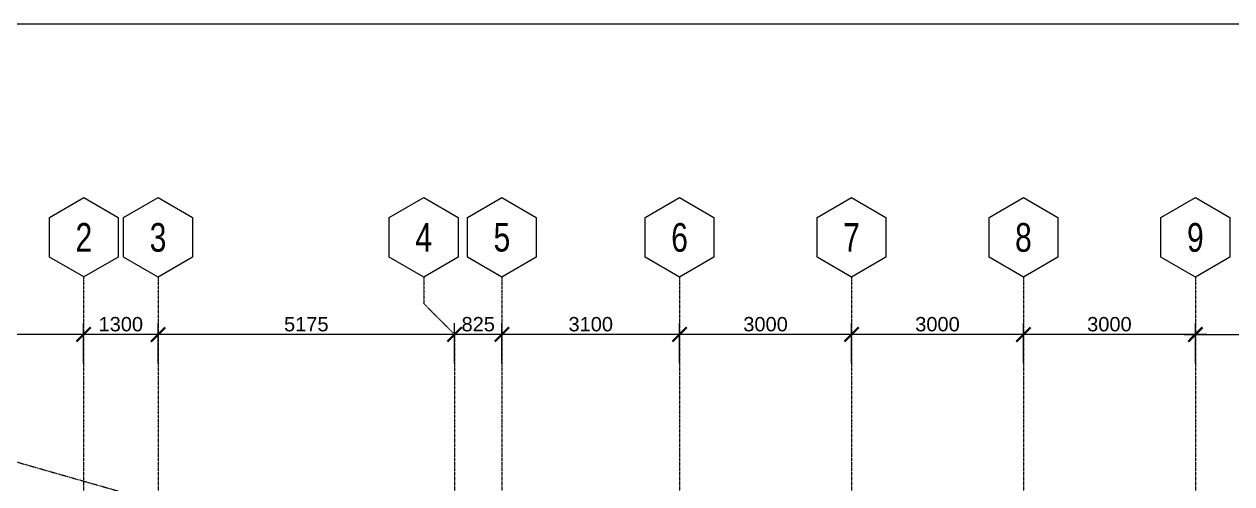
# Model space of a CAD drawing. Header units: inches. Extents: x -189245 to 740841, y -215444 to 469401.
# Drawn here: x 472318 to 493390, y 174957 to 182975 of the extents above; entities that cross this region are included whole.
import ezdxf
from ezdxf.enums import TextEntityAlignment as Align

# ---------------------------------------------------------------- set-up
doc = ezdxf.new("R2010")
doc.units = ezdxf.units.IN
doc.header["$LTSCALE"] = 10
doc.header["$MEASUREMENT"] = 0
doc.linetypes.add('CENTER', pattern=[2, 1.25, -0.25, 0.25, -0.25])
doc.linetypes.add('GRID NORMAL$0$GRID BASEMENT$0$GRID GROUND$0$GRID$0$$0$PHANTOM', pattern=[2.5, 1.25, -0.25, 0.25, -0.25, 0.25, -0.25])
for name, color, linetype in [('3', 252, 'Continuous'), ('a-dim', 8, 'Continuous'), ('GRID', 8, 'CENTER')]:
    doc.layers.add(name, color=color, linetype=linetype)
doc.styles.add('GRID NORMAL$0$GRID BASEMENT$0$GRID GROUND$0$GRID$0$Standard', font='ARIAL.TTF')
doc.dimstyles.new('GRID NORMAL$0$GRID BASEMENT$0$GRID GROUND$0$GRID$0$Standard', dxfattribs={"dimtxt": 250, "dimasz": 0.18, "dimexe": 0.18, "dimexo": 0.0625, "dimgap": 50, "dimtad": 1, "dimdec": 0, "dimzin": 0, "dimdsep": 46, "dimtxsty": 'GRID NORMAL$0$GRID BASEMENT$0$GRID GROUND$0$GRID$0$Standard', "dimcen": 0.09, "dimadec": 0, "dimazin": 0, "dimtfac": 1, "dimtdec": 0, "dimtofl": 0, "dimtmove": 0, "dimatfit": 3, "dimfxl": 1, "dimtolj": 1, "dimtzin": 0, "dimarcsym": 0})

# ---------------------------------------------------------------- blocks, each defined once
blk = doc.blocks.new('GRID NORMAL$0$GRID BASEMENT$0$GRID GROUND$0$GRID$0$$0$GRID-V')
at = {"color": 3}
blk.add_lwpolyline([(6, 10.39), (0, 13.86), (-6, 10.39), (-6, 3.46), (0, 0), (6, 3.46)], close=True, dxfattribs=at)
at = {"color": 6, "style": 'GRID NORMAL$0$GRID BASEMENT$0$GRID GROUND$0$GRID$0$Standard', "width": 0.75}
blk.add_attdef('V', text='', height=5, dxfattribs=at).set_placement((0, 6.93), align=Align.MIDDLE)
blk = doc.blocks.new('GRID NORMAL$0$GRID BASEMENT$0$GRID GROUND$0$GRID$0$_ARCHTICK')
at = {"color": 0, "linetype": 'ByBlock', "ltscale": 20, "const_width": 0.15}
blk.add_lwpolyline([(-0.5, -0.5), (0.5, 0.5)], dxfattribs=at)
blk = doc.blocks.new('*D899')
at = {"layer": 'a-dim', "color": 0, "lineweight": -2, "ltscale": 500}
for p, q in [((480654, 177063), (480654, 177762)), ((483754, 177063), (483754, 177762)), ((483954, 177562), (480454, 177562))]:
    blk.add_line(p, q, dxfattribs=at)
at = {"layer": 'Defpoints', "color": 0, "ltscale": 500}
for p in [(480654, 177562), (480654, 177062), (483754, 177062)]:
    blk.add_point(p, dxfattribs=at)
at = {"layer": 'a-dim', "color": 0, "lineweight": -2, "ltscale": 500, "xscale": 250, "yscale": 250, "zscale": 250, "rotation": 180}
blk.add_blockref('GRID NORMAL$0$GRID BASEMENT$0$GRID GROUND$0$GRID$0$_ARCHTICK', (480654, 177562), dxfattribs=at)
at = {"layer": 'a-dim', "color": 0, "lineweight": -2, "ltscale": 500, "xscale": 250, "yscale": 250, "zscale": 250}
blk.add_blockref('GRID NORMAL$0$GRID BASEMENT$0$GRID GROUND$0$GRID$0$_ARCHTICK', (483754, 177562), dxfattribs=at)
at = {"layer": 'a-dim', "color": 3, "ltscale": 500, "insert": (482204, 177740), "char_height": 250, "attachment_point": 5, "style": 'GRID NORMAL$0$GRID BASEMENT$0$GRID GROUND$0$GRID$0$Standard'}
blk.add_mtext('\\A1;3100', dxfattribs=at)
blk = doc.blocks.new('*D903')
at = {"layer": 'a-dim', "color": 0, "lineweight": -2, "ltscale": 500}
for p, q in [((483754, 177063), (483754, 177762)), ((486754, 177063), (486754, 177762)), ((486954, 177562), (483554, 177562))]:
    blk.add_line(p, q, dxfattribs=at)
at = {"layer": 'Defpoints', "color": 0, "ltscale": 500}
for p in [(483754, 177562), (483754, 177062), (486754, 177062)]:
    blk.add_point(p, dxfattribs=at)
at = {"layer": 'a-dim', "color": 0, "lineweight": -2, "ltscale": 500, "xscale": 250, "yscale": 250, "zscale": 250, "rotation": 180}
blk.add_blockref('GRID NORMAL$0$GRID BASEMENT$0$GRID GROUND$0$GRID$0$_ARCHTICK', (483754, 177562), dxfattribs=at)
at = {"layer": 'a-dim', "color": 0, "lineweight": -2, "ltscale": 500, "xscale": 250, "yscale": 250, "zscale": 250}
blk.add_blockref('GRID NORMAL$0$GRID BASEMENT$0$GRID GROUND$0$GRID$0$_ARCHTICK', (486754, 177562), dxfattribs=at)
at = {"layer": 'a-dim', "color": 3, "ltscale": 500, "insert": (485254, 177740), "char_height": 250, "attachment_point": 5, "style": 'GRID NORMAL$0$GRID BASEMENT$0$GRID GROUND$0$GRID$0$Standard'}
blk.add_mtext('\\A1;3000', dxfattribs=at)
blk = doc.blocks.new('*D905')
at = {"layer": 'a-dim', "color": 0, "lineweight": -2, "ltscale": 500}
for p, q in [((489754, 177063), (489754, 177762)), ((492754, 177063), (492754, 177762)), ((492954, 177562), (489554, 177562))]:
    blk.add_line(p, q, dxfattribs=at)
at = {"layer": 'Defpoints', "color": 0, "ltscale": 500}
for p in [(489754, 177562), (489754, 177063), (492754, 177062)]:
    blk.add_point(p, dxfattribs=at)
at = {"layer": 'a-dim', "color": 0, "lineweight": -2, "ltscale": 500, "xscale": 250, "yscale": 250, "zscale": 250, "rotation": 180}
blk.add_blockref('GRID NORMAL$0$GRID BASEMENT$0$GRID GROUND$0$GRID$0$_ARCHTICK', (489754, 177562), dxfattribs=at)
at = {"layer": 'a-dim', "color": 0, "lineweight": -2, "ltscale": 500, "xscale": 250, "yscale": 250, "zscale": 250}
blk.add_blockref('GRID NORMAL$0$GRID BASEMENT$0$GRID GROUND$0$GRID$0$_ARCHTICK', (492754, 177562), dxfattribs=at)
at = {"layer": 'a-dim', "color": 3, "ltscale": 500, "insert": (491254, 177740), "char_height": 250, "attachment_point": 5, "style": 'GRID NORMAL$0$GRID BASEMENT$0$GRID GROUND$0$GRID$0$Standard'}
blk.add_mtext('\\A1;3000', dxfattribs=at)
blk = doc.blocks.new('*D906')
at = {"layer": 'a-dim', "color": 0, "lineweight": -2, "ltscale": 500}
for p, q in [((486754, 177063), (486754, 177762)), ((489754, 177063), (489754, 177762)), ((489954, 177562), (486554, 177562))]:
    blk.add_line(p, q, dxfattribs=at)
at = {"layer": 'Defpoints', "color": 0, "ltscale": 500}
for p in [(486754, 177562), (486754, 177063), (489754, 177063)]:
    blk.add_point(p, dxfattribs=at)
at = {"layer": 'a-dim', "color": 0, "lineweight": -2, "ltscale": 500, "xscale": 250, "yscale": 250, "zscale": 250, "rotation": 180}
blk.add_blockref('GRID NORMAL$0$GRID BASEMENT$0$GRID GROUND$0$GRID$0$_ARCHTICK', (486754, 177562), dxfattribs=at)
at = {"layer": 'a-dim', "color": 0, "lineweight": -2, "ltscale": 500, "xscale": 250, "yscale": 250, "zscale": 250}
blk.add_blockref('GRID NORMAL$0$GRID BASEMENT$0$GRID GROUND$0$GRID$0$_ARCHTICK', (489754, 177562), dxfattribs=at)
at = {"layer": 'a-dim', "color": 3, "ltscale": 500, "insert": (488254, 177740), "char_height": 250, "attachment_point": 5, "style": 'GRID NORMAL$0$GRID BASEMENT$0$GRID GROUND$0$GRID$0$Standard'}
blk.add_mtext('\\A1;3000', dxfattribs=at)
blk = doc.blocks.new('*D907')
at = {"layer": 'a-dim', "color": 0, "lineweight": -2, "ltscale": 500}
for p, q in [((474654, 177063), (474654, 177762)), ((479829, 177063), (479829, 177762)), ((480029, 177562), (474454, 177562))]:
    blk.add_line(p, q, dxfattribs=at)
at = {"layer": 'Defpoints', "color": 0, "ltscale": 500}
for p in [(474654, 177562), (474654, 177062), (479829, 177062)]:
    blk.add_point(p, dxfattribs=at)
at = {"layer": 'a-dim', "color": 0, "lineweight": -2, "ltscale": 500, "xscale": 250, "yscale": 250, "zscale": 250, "rotation": 180}
blk.add_blockref('GRID NORMAL$0$GRID BASEMENT$0$GRID GROUND$0$GRID$0$_ARCHTICK', (474654, 177562), dxfattribs=at)
at = {"layer": 'a-dim', "color": 0, "lineweight": -2, "ltscale": 500, "xscale": 250, "yscale": 250, "zscale": 250}
blk.add_blockref('GRID NORMAL$0$GRID BASEMENT$0$GRID GROUND$0$GRID$0$_ARCHTICK', (479829, 177562), dxfattribs=at)
at = {"layer": 'a-dim', "color": 3, "ltscale": 500, "insert": (477241, 177740), "char_height": 250, "attachment_point": 5, "style": 'GRID NORMAL$0$GRID BASEMENT$0$GRID GROUND$0$GRID$0$Standard'}
blk.add_mtext('\\A1;5175', dxfattribs=at)
blk = doc.blocks.new('*D908')
at = {"layer": 'a-dim', "color": 0, "lineweight": -2, "ltscale": 500}
for p, q in [((467979, 177063), (467979, 177762)), ((473354, 177063), (473354, 177762)), ((473554, 177562), (467779, 177562))]:
    blk.add_line(p, q, dxfattribs=at)
at = {"layer": 'Defpoints', "color": 0, "ltscale": 500}
for p in [(467979, 177562), (467979, 177062), (473354, 177062)]:
    blk.add_point(p, dxfattribs=at)
at = {"layer": 'a-dim', "color": 0, "lineweight": -2, "ltscale": 500, "xscale": 250, "yscale": 250, "zscale": 250, "rotation": 180}
blk.add_blockref('GRID NORMAL$0$GRID BASEMENT$0$GRID GROUND$0$GRID$0$_ARCHTICK', (467979, 177562), dxfattribs=at)
at = {"layer": 'a-dim', "color": 0, "lineweight": -2, "ltscale": 500, "xscale": 250, "yscale": 250, "zscale": 250}
blk.add_blockref('GRID NORMAL$0$GRID BASEMENT$0$GRID GROUND$0$GRID$0$_ARCHTICK', (473354, 177562), dxfattribs=at)
at = {"layer": 'a-dim', "color": 3, "ltscale": 500, "insert": (470666, 177740), "char_height": 250, "attachment_point": 5, "style": 'GRID NORMAL$0$GRID BASEMENT$0$GRID GROUND$0$GRID$0$Standard'}
blk.add_mtext('\\A1;5375', dxfattribs=at)
blk = doc.blocks.new('*D909')
at = {"layer": 'a-dim', "color": 0, "lineweight": -2, "ltscale": 500}
for p, q in [((492754, 177063), (492754, 177762)), ((495754, 177063), (495754, 177762)), ((492554, 177562), (495954, 177562))]:
    blk.add_line(p, q, dxfattribs=at)
at = {"layer": 'Defpoints', "color": 0, "ltscale": 500}
for p in [(495754, 177562), (492754, 177062), (495754, 177063)]:
    blk.add_point(p, dxfattribs=at)
at = {"layer": 'a-dim', "color": 0, "lineweight": -2, "ltscale": 500, "xscale": 250, "yscale": 250, "zscale": 250, "rotation": 180}
blk.add_blockref('GRID NORMAL$0$GRID BASEMENT$0$GRID GROUND$0$GRID$0$_ARCHTICK', (492754, 177562), dxfattribs=at)
at = {"layer": 'a-dim', "color": 0, "lineweight": -2, "ltscale": 500, "xscale": 250, "yscale": 250, "zscale": 250}
blk.add_blockref('GRID NORMAL$0$GRID BASEMENT$0$GRID GROUND$0$GRID$0$_ARCHTICK', (495754, 177562), dxfattribs=at)
at = {"layer": 'a-dim', "color": 3, "ltscale": 500, "insert": (494254, 177740), "char_height": 250, "attachment_point": 5, "style": 'GRID NORMAL$0$GRID BASEMENT$0$GRID GROUND$0$GRID$0$Standard'}
blk.add_mtext('\\A1;3000', dxfattribs=at)
blk = doc.blocks.new('*D911')
at = {"layer": 'a-dim', "color": 0, "lineweight": -2, "ltscale": 500}
for p, q in [((473354, 177063), (473354, 177762)), ((474654, 177063), (474654, 177762)), ((474854, 177562), (473154, 177562))]:
    blk.add_line(p, q, dxfattribs=at)
at = {"layer": 'Defpoints', "color": 0, "ltscale": 500}
for p in [(473354, 177562), (473354, 177063), (474654, 177062)]:
    blk.add_point(p, dxfattribs=at)
at = {"layer": 'a-dim', "color": 0, "lineweight": -2, "ltscale": 500, "xscale": 250, "yscale": 250, "zscale": 250, "rotation": 180}
blk.add_blockref('GRID NORMAL$0$GRID BASEMENT$0$GRID GROUND$0$GRID$0$_ARCHTICK', (473354, 177562), dxfattribs=at)
at = {"layer": 'a-dim', "color": 0, "lineweight": -2, "ltscale": 500, "xscale": 250, "yscale": 250, "zscale": 250}
blk.add_blockref('GRID NORMAL$0$GRID BASEMENT$0$GRID GROUND$0$GRID$0$_ARCHTICK', (474654, 177562), dxfattribs=at)
at = {"layer": 'a-dim', "color": 3, "ltscale": 500, "insert": (474004, 177740), "char_height": 250, "attachment_point": 5, "style": 'GRID NORMAL$0$GRID BASEMENT$0$GRID GROUND$0$GRID$0$Standard'}
blk.add_mtext('\\A1;1300', dxfattribs=at)
blk = doc.blocks.new('*D912')
at = {"layer": 'a-dim', "color": 0, "lineweight": -2, "ltscale": 500}
for p, q in [((479829, 177063), (479829, 177762)), ((480654, 177063), (480654, 177762)), ((480854, 177562), (479629, 177562))]:
    blk.add_line(p, q, dxfattribs=at)
at = {"layer": 'Defpoints', "color": 0, "ltscale": 500}
for p in [(479829, 177562), (479829, 177062), (480654, 177062)]:
    blk.add_point(p, dxfattribs=at)
at = {"layer": 'a-dim', "color": 0, "lineweight": -2, "ltscale": 500, "xscale": 250, "yscale": 250, "zscale": 250, "rotation": 180}
blk.add_blockref('GRID NORMAL$0$GRID BASEMENT$0$GRID GROUND$0$GRID$0$_ARCHTICK', (479829, 177562), dxfattribs=at)
at = {"layer": 'a-dim', "color": 0, "lineweight": -2, "ltscale": 500, "xscale": 250, "yscale": 250, "zscale": 250}
blk.add_blockref('GRID NORMAL$0$GRID BASEMENT$0$GRID GROUND$0$GRID$0$_ARCHTICK', (480654, 177562), dxfattribs=at)
at = {"layer": 'a-dim', "color": 3, "ltscale": 500, "insert": (480241, 177740), "char_height": 250, "attachment_point": 5, "style": 'GRID NORMAL$0$GRID BASEMENT$0$GRID GROUND$0$GRID$0$Standard'}
blk.add_mtext('\\A1;825', dxfattribs=at)

msp = doc.modelspace()

# ---------------------------------------------------------------- linework, layer by layer
at = {"layer": '3', "color": 3, "linetype": 'GRID NORMAL$0$GRID BASEMENT$0$GRID GROUND$0$GRID$0$$0$PHANTOM', "flags": 128}
msp.add_lwpolyline([(519060.98795, 161934.25824), (518597.00513, 153256.65373), (518978.66397, 141152.66941), (519953.87855, 133081.37109), (465290.09382, 119732.83041), (464032.95972, 126578.35551), (463077.88672, 133876.12473), (462497.52086, 141213.20695), (462293.93772, 148550.3831), (462470.12238, 155878.2654), (463024.7082, 163207.31271), (463952.35995, 170488.45701), (465186.141, 177338.22958), (519079.94233, 161941.45465)], dxfattribs=at)
at = {"layer": 'Defpoints', "color": 5}
msp.add_lwpolyline([(445844.44144, 114524.55308), (541044.44144, 114524.55308), (541044.44144, 182974.55308), (445844.44144, 182974.55308)], close=True, dxfattribs=at)
at = {"layer": 'GRID', "linetype": 'GRID NORMAL$0$GRID BASEMENT$0$GRID GROUND$0$GRID$0$$0$PHANTOM'}
for p, q in [((473353.65541, 178562.49557), (473353.65541, 120893.30323)), ((474653.65541, 178562.49557), (474653.65541, 120893.30323)), ((479289.30779, 178562.49557), (479289.30779, 178100.45503)), ((480653.65541, 178562.49557), (480653.65541, 120893.30323)), ((483753.65541, 178562.49557), (483753.65539, 120893.30323)), ((486753.65541, 178562.49557), (486753.65541, 120893.30323)), ((489753.65541, 178562.49557), (489753.65541, 120893.30323)), ((492753.65541, 178562.49557), (492753.65541, 120893.30323)), ((479828.83541, 177562.46557), (479289.30779, 178100.45503)), ((479828.65541, 177562.64506), (479828.65541, 120893.30323))]:
    msp.add_line(p, q, dxfattribs=at)

# ---------------------------------------------------------------- block references
at = {"layer": 'GRID'}
ref = msp.add_blockref('GRID NORMAL$0$GRID BASEMENT$0$GRID GROUND$0$GRID$0$$0$GRID-V', (473359.49546, 178565.86732), dxfattribs=dict(at, xscale=-100, yscale=100, zscale=100))
ref.add_attrib('V', '2', dxfattribs={"layer": '0', "color": 6, "height": 500, "style": 'GRID NORMAL$0$GRID BASEMENT$0$GRID GROUND$0$GRID$0$Standard', "width": 0.75}).set_placement((473359.49546, 179258.68765), align=Align.MIDDLE)
ref = msp.add_blockref('GRID NORMAL$0$GRID BASEMENT$0$GRID GROUND$0$GRID$0$$0$GRID-V', (474653.65541, 178562.49557), dxfattribs=dict(at, xscale=-100, yscale=100, zscale=100))
ref.add_attrib('V', '3', dxfattribs={"layer": '0', "color": 6, "height": 500, "style": 'GRID NORMAL$0$GRID BASEMENT$0$GRID GROUND$0$GRID$0$Standard', "width": 0.75}).set_placement((474653.65541, 179255.31589), align=Align.MIDDLE)
ref = msp.add_blockref('GRID NORMAL$0$GRID BASEMENT$0$GRID GROUND$0$GRID$0$$0$GRID-V', (479289.30779, 178562.49557), dxfattribs=dict(at, xscale=-100, yscale=100, zscale=100))
ref.add_attrib('V', '4', dxfattribs={"layer": '0', "color": 6, "height": 500, "style": 'GRID NORMAL$0$GRID BASEMENT$0$GRID GROUND$0$GRID$0$Standard', "width": 0.75}).set_placement((479289.30779, 179255.31589), align=Align.MIDDLE)
ref = msp.add_blockref('GRID NORMAL$0$GRID BASEMENT$0$GRID GROUND$0$GRID$0$$0$GRID-V', (480653.65541, 178562.49557), dxfattribs=dict(at, xscale=-100, yscale=100, zscale=100))
ref.add_attrib('V', '5', dxfattribs={"layer": '0', "color": 6, "height": 500, "style": 'GRID NORMAL$0$GRID BASEMENT$0$GRID GROUND$0$GRID$0$Standard', "width": 0.75}).set_placement((480653.65541, 179255.31589), align=Align.MIDDLE)
ref = msp.add_blockref('GRID NORMAL$0$GRID BASEMENT$0$GRID GROUND$0$GRID$0$$0$GRID-V', (483753.65541, 178562.49557), dxfattribs=dict(at, xscale=-100, yscale=100, zscale=100))
ref.add_attrib('V', '6', dxfattribs={"layer": '0', "color": 6, "height": 500, "style": 'GRID NORMAL$0$GRID BASEMENT$0$GRID GROUND$0$GRID$0$Standard', "width": 0.75}).set_placement((483753.65541, 179255.31589), align=Align.MIDDLE)
ref = msp.add_blockref('GRID NORMAL$0$GRID BASEMENT$0$GRID GROUND$0$GRID$0$$0$GRID-V', (486753.65541, 178562.49557), dxfattribs=dict(at, xscale=-100, yscale=100, zscale=100))
ref.add_attrib('V', '7', dxfattribs={"layer": '0', "color": 6, "height": 500, "style": 'GRID NORMAL$0$GRID BASEMENT$0$GRID GROUND$0$GRID$0$Standard', "width": 0.75}).set_placement((486753.65541, 179255.31589), align=Align.MIDDLE)
ref = msp.add_blockref('GRID NORMAL$0$GRID BASEMENT$0$GRID GROUND$0$GRID$0$$0$GRID-V', (489753.65541, 178562.49557), dxfattribs=dict(at, xscale=-100, yscale=100, zscale=100))
ref.add_attrib('V', '8', dxfattribs={"layer": '0', "color": 6, "height": 500, "style": 'GRID NORMAL$0$GRID BASEMENT$0$GRID GROUND$0$GRID$0$Standard', "width": 0.75}).set_placement((489753.65541, 179255.31589), align=Align.MIDDLE)
ref = msp.add_blockref('GRID NORMAL$0$GRID BASEMENT$0$GRID GROUND$0$GRID$0$$0$GRID-V', (492753.65541, 178562.49557), dxfattribs=dict(at, xscale=-100, yscale=100, zscale=100))
ref.add_attrib('V', '9', dxfattribs={"layer": '0', "color": 6, "height": 500, "style": 'GRID NORMAL$0$GRID BASEMENT$0$GRID GROUND$0$GRID$0$Standard', "width": 0.75}).set_placement((492753.65541, 179255.31589), align=Align.MIDDLE)

# ---------------------------------------------------------------- dimensions: what is measured, and where the dimension line sits
at = {"layer": 'a-dim', "ltscale": 500}
for base, p1, p2, picture, middle in [((467978.65541, 177562.49557), (473353.65541, 177062.49557), (467978.65541, 177062.49557), '*D908', (470666.15541, 177740.22408)), ((474653.65541, 177562.49557), (479828.65541, 177062.49557), (474653.65541, 177062.49557), '*D907', (477241.15541, 177740.13882)), ((479828.65541, 177562.49557), (480653.65541, 177062.49557), (479828.65541, 177062.49557), '*D912', (480241.15541, 177740.13882)), ((480653.65541, 177562.49557), (483753.65541, 177062.49557), (480653.65541, 177062.49557), '*D899', (482203.65541, 177740.22408)), ((483753.65541, 177562.49557), (486753.65541, 177062.49557), (483753.65541, 177062.49557), '*D903', (485253.65541, 177740.22408)), ((486753.65541, 177562.49557), (489753.65541, 177062.55807), (486753.65541, 177062.55807), '*D906', (488253.65541, 177740.22408)), ((489753.65541, 177562.49557), (492753.65541, 177062.49557), (489753.65541, 177062.55807), '*D905', (491253.65541, 177740.22408)), ((495753.65541, 177562.49557), (492753.65541, 177062.49557), (495753.65541, 177062.55807), '*D909', (494253.65541, 177740.22408))]:
    dim = msp.add_linear_dim(base=base, p1=p1, p2=p2, angle=180, dimstyle='GRID NORMAL$0$GRID BASEMENT$0$GRID GROUND$0$GRID$0$Standard', override={"dimasz": 250, "dimexe": 200, "dimblk1": 'GRID NORMAL$0$GRID BASEMENT$0$GRID GROUND$0$GRID$0$_ARCHTICK', "dimblk2": 'GRID NORMAL$0$GRID BASEMENT$0$GRID GROUND$0$GRID$0$_ARCHTICK', "dimsah": 1, "dimdle": 200, "dimclrt": 3}, dxfattribs=at)
    dim.commit()
    dim.dimension.update_dxf_attribs({"geometry": picture, "text_midpoint": middle})
dim = msp.add_linear_dim(base=(473353.65541, 177562.49557), p1=(474653.65541, 177062.49557), p2=(473353.65541, 177062.55807), angle=180, dimstyle='GRID NORMAL$0$GRID BASEMENT$0$GRID GROUND$0$GRID$0$Standard', override={"dimasz": 250, "dimexe": 200, "dimblk1": 'GRID NORMAL$0$GRID BASEMENT$0$GRID GROUND$0$GRID$0$_ARCHTICK', "dimblk2": 'GRID NORMAL$0$GRID BASEMENT$0$GRID GROUND$0$GRID$0$_ARCHTICK', "dimsah": 1, "dimdle": 200, "dimclrt": 3}, dxfattribs=at)
dim.commit()
dim.dimension.update_dxf_attribs({"geometry": '*D911', "text_midpoint": (474003.65541, 177562.49557), "dimtype": 160})

doc.saveas('drawing.dxf')
